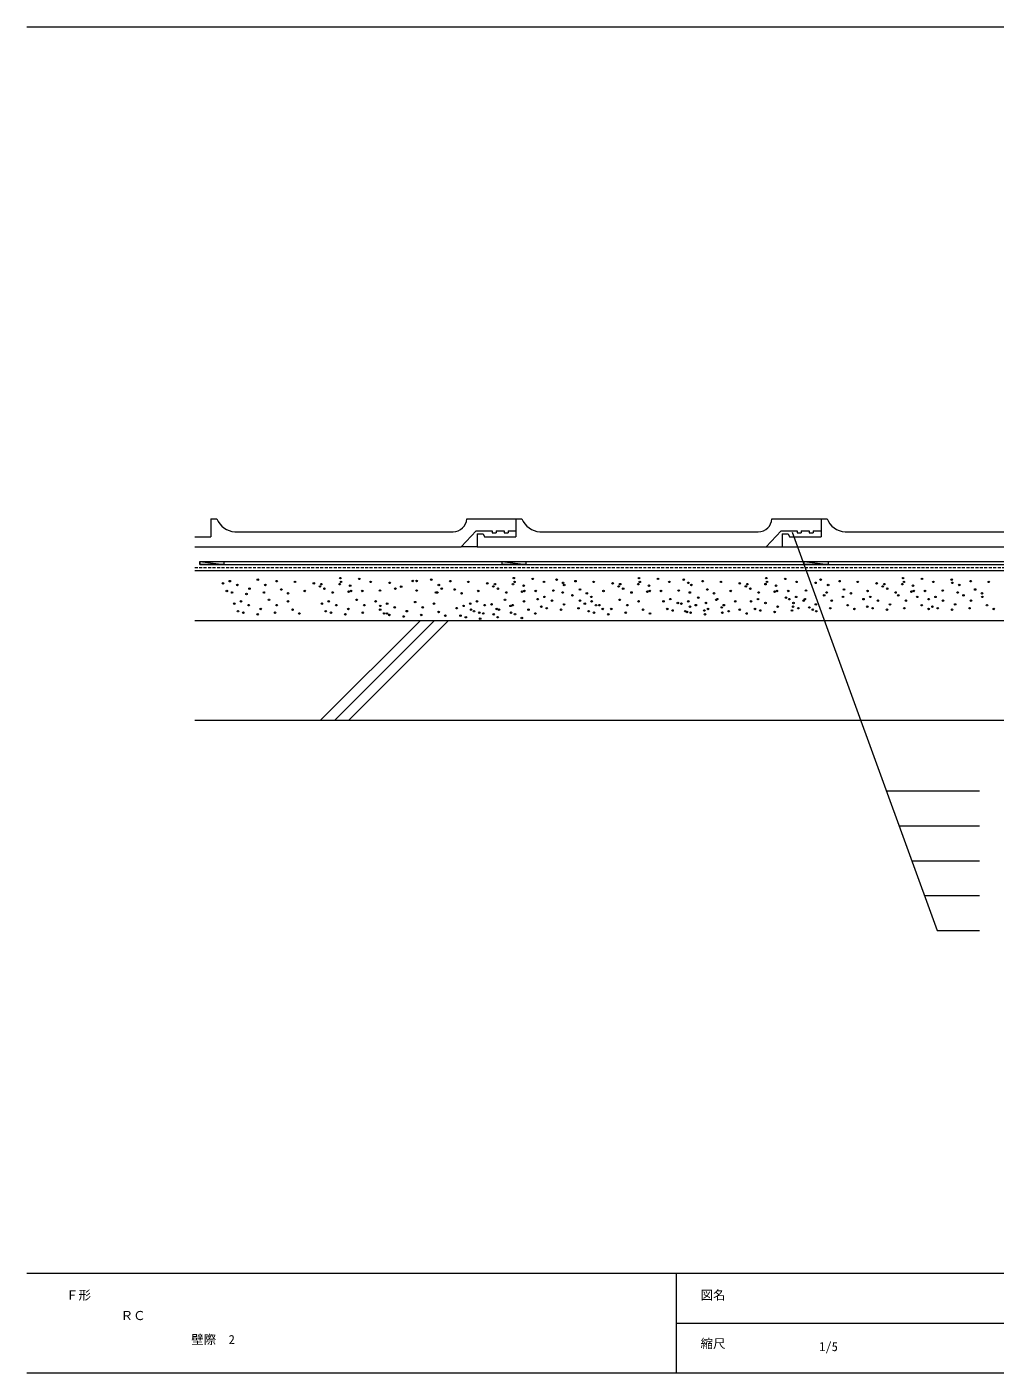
# Model space of a CAD drawing. Units: millimetres, scale not verified. Extents: x -198 to 202, y -140 to 130.
# Drawn here: x -197.6 to -3.4, y -140 to 130 of the extents above; entities that cross this region are included whole.
import ezdxf
from ezdxf.enums import TextEntityAlignment as Align

# ---------------------------------------------------------------- set-up
doc = ezdxf.new("R2010")
doc.units = ezdxf.units.MM
doc.header["$LTSCALE"] = 0.5
doc.linetypes.add('DASHED1', pattern=[1.8, 1.2, -0.6])
for name, color, linetype, lineweight in [('0-0', 5, 'Continuous', 18), ('0-1', 7, 'Continuous', 18), ('1-0', 7, 'Continuous', 18), ('1-1', 3, 'Continuous', 18), ('1-2', 7, 'Continuous', 18), ('1-3', 7, 'Continuous', 18)]:
    doc.layers.add(name, color=color, linetype=linetype, lineweight=lineweight)
doc.styles.add('ＭＳ ゴシック', font='')
doc.styles.get('ＭＳ ゴシック').set_extended_font_data('MS Gothic')

msp = doc.modelspace()

# ---------------------------------------------------------------- linework, layer by layer
at = {"layer": '0-0'}
for p, q in [((-197.5676, 130.0135), (202.4324, 130.0135)), ((202.4324, -119.9865), (-197.5676, -119.9865)), ((-67.2973, -119.9865), (-67.2973, -139.9865)), ((-67.2973, -129.9865), (10.5405, -129.9865)), ((202.4324, -139.9865), (-197.5676, -139.9865))]:
    msp.add_line(p, q, dxfattribs=at)
at = {"layer": '0-1'}
for p, q in [((-25.1507, -23.2242), (-6.4865, -23.2242)), ((-22.6029, -30.2242), (-6.4865, -30.2242)), ((-20.0551, -37.2242), (-6.4865, -37.2242)), ((-17.5073, -44.2242), (-6.4865, -44.2242)), ((-14.9595, -51.2242), (-6.4865, -51.2242))]:
    msp.add_line(p, q, dxfattribs=at)
at = {"layer": '1-0', "color": 3}
for p, q in [((-162.8594, 25.7595), (-110.4595, 25.7595)), ((-107.2595, 25.7595), (-49.2595, 25.7595)), ((-46.0595, 25.7595), (11.9405, 25.7595)), ((-46.0595, 25.7595), (11.9405, 25.7595))]:
    msp.add_line(p, q, dxfattribs=at)
at = {"layer": '1-0'}
for p, q in [((-162.8594, 22.7595), (-158.0595, 22.1595)), ((-162.8594, 22.7595), (66.0871, 22.7595)), ((-102.2595, 22.7595), (-97.4595, 22.1595)), ((-41.6595, 22.7595), (-36.8595, 22.1595)), ((-163.9153, 20.9595), (85.3405, 20.9595)), ((-163.9153, 10.9595), (85.3405, 10.9595)), ((-118.6486, 10.9595), (-138.6486, -9.0405)), ((-115.8202, 10.9595), (-135.8202, -9.0405)), ((-112.9918, 10.9595), (-132.9918, -9.0405)), ((-163.9153, -9.0405), (85.3405, -9.0405))]:
    msp.add_line(p, q, dxfattribs=at)
at = {"layer": '1-0', "color": 3, "linetype": 'DASHED1'}
msp.add_line((-163.9153, 21.5595), (84.9193, 21.5595), dxfattribs=at)
at = {"layer": '1-0'}
for points in [[(-162.8594, 22.1595), (66.0871, 22.1595), (66.0871, 25.7595)], [(-162.8594, 22.7595), (-162.8594, 22.1595), (-162.8594, 22.7595)], [(-162.8594, 22.7595), (-158.0595, 22.7595), (-158.0595, 22.1595), (-162.8594, 22.1595)]]:
    msp.add_lwpolyline(points, dxfattribs=at)
for points in [[(-102.2595, 22.1595), (-102.2595, 22.7595), (-97.4595, 22.7595), (-97.4595, 22.1595)], [(-41.6595, 22.1595), (-41.6595, 22.7595), (-36.8595, 22.7595), (-36.8595, 22.1595)]]:
    msp.add_lwpolyline(points, close=True, dxfattribs=at)
for centre in [(-156.8637, 18.8518), (-151.246, 19.1555), (-147.4502, 18.8518), (-134.6963, 19.4592), (-130.9006, 19.3073), (-120.1691, 18.8988), (-119.3958, 18.8988), (-116.45, 19.1555), (-112.6542, 18.8518), (-99.9003, 19.4592), (-96.1046, 19.3073), (-91.3195, 19.1555), (-87.5237, 18.8518), (-74.7699, 19.4592), (-70.9741, 19.3073), (-65.8025, 19.1555), (-62.0067, 18.8518), (-49.2528, 19.4592), (-45.4571, 19.3073), (-38.3523, 19.1555), (-34.5565, 18.8518), (-21.8027, 19.4592), (-18.0069, 19.3073), (-12.062, 19.1555), (-8.2662, 18.8518), (-158.2302, 18.3963), (-157.471, 16.878), (-156.4082, 16.5744), (-155.3454, 18.0927), (-153.5234, 16.2707), (-152.9161, 17.3335), (-150.0313, 16.5744), (-149.7276, 18.0927), (-146.5392, 17.1817), (-145.1727, 16.4225), (-143.8062, 18.7), (-141.8324, 16.878), (-140.0104, 18.3963), (-138.7958, 17.789), (-138.4921, 18.2445), (-137.8848, 17.3335), (-136.2147, 16.5744), (-134.8482, 18.2445), (-134.5445, 18.7), (-133.0262, 16.7262), (-132.7225, 17.9408), (-132.5707, 16.878), (-130.2932, 16.878), (-128.6231, 18.7), (-126.7416, 16.9657), (-124.8085, 18.5122), (-123.6486, 17.3523), (-122.4888, 17.7389), (-119.3958, 16.9657), (-115.5296, 16.5791), (-115.2353, 16.5744), (-114.9317, 18.0927), (-114.3697, 17.3523), (-111.7432, 17.1817), (-110.3767, 16.4225), (-109.0102, 18.7), (-107.0364, 16.878), (-105.2144, 18.3963), (-103.9998, 17.789), (-103.6961, 18.2445), (-103.0888, 17.3335), (-101.4187, 16.5744), (-100.0522, 18.2445), (-99.7485, 18.7), (-98.2302, 16.7262), (-97.9265, 17.9408), (-97.7747, 16.878), (-95.4972, 16.878), (-93.8271, 18.7), (-91.9456, 16.9657), (-90.1049, 16.5744), (-90.0125, 18.5122), (-89.8012, 18.0927), (-86.6128, 17.1817), (-85.2463, 16.4225), (-83.8798, 18.7), (-81.906, 16.878), (-80.084, 18.3963), (-78.8694, 17.789), (-78.5657, 18.2445), (-77.9584, 17.3335), (-76.2882, 16.5744), (-74.9217, 18.2445), (-74.6181, 18.7), (-73.0998, 16.7262), (-72.7961, 17.9408), (-72.6443, 16.878), (-70.3668, 16.878), (-68.6967, 18.7), (-66.8152, 16.9657), (-64.8821, 18.5122), (-64.5878, 16.5744), (-64.2842, 18.0927), (-61.0957, 17.1817), (-59.7292, 16.4225), (-58.3627, 18.7), (-56.3889, 16.878), (-54.567, 18.3963), (-53.3523, 17.789), (-53.0486, 18.2445), (-52.4413, 17.3335), (-50.7712, 16.5744), (-49.4047, 18.2445), (-49.101, 18.7), (-47.5827, 16.7262), (-47.279, 17.9408), (-47.1272, 16.878), (-44.8498, 16.878), (-43.1796, 18.7), (-41.2982, 16.9657), (-39.365, 18.5122), (-37.1376, 16.5744), (-36.834, 18.0927), (-33.6455, 17.1817), (-32.279, 16.4225), (-30.9126, 18.7), (-28.9388, 16.878), (-27.1168, 18.3963), (-25.9021, 17.789), (-25.5985, 18.2445), (-24.9911, 17.3335), (-23.321, 16.5744), (-21.9545, 18.2445), (-21.6509, 18.7), (-20.1325, 16.7262), (-19.8289, 17.9408), (-19.677, 16.878), (-17.3996, 16.878), (-15.7294, 18.7), (-13.848, 16.9657), (-11.9149, 18.5122), (-10.8473, 16.5744), (-10.5437, 18.0927), (-7.3552, 17.1817), (-5.9887, 16.4225), (-4.6223, 18.7), (-155.9762, 14.3391), (-154.6097, 14.7946), (-153.0914, 14.0355), (-148.992, 15.0983), (-147.4737, 14.0355), (-145.1962, 14.7946), (-138.3951, 14.3391), (-137.0286, 14.7946), (-135.5103, 14.0355), (-131.4108, 15.0983), (-129.8925, 14.0355), (-127.615, 14.7946), (-126.6743, 13.8883), (-125.3078, 14.3438), (-123.7895, 13.5847), (-119.6901, 14.6475), (-118.1718, 13.5847), (-115.8943, 14.3438), (-111.3472, 13.4375), (-109.9807, 13.893), (-108.6424, 14.3391), (-107.2759, 14.7946), (-105.7576, 14.0355), (-104.3629, 14.1967), (-101.6582, 15.0983), (-100.5672, 13.893), (-100.1398, 14.0355), (-97.8624, 14.7946), (-95.1184, 15.2407), (-94.3593, 13.7224), (-93.752, 15.6962), (-93.2965, 13.4188), (-92.2336, 14.9371), (-89.8043, 14.1779), (-88.1342, 15.9999), (-86.9195, 13.4188), (-86.6159, 14.9371), (-85.6517, 14.3391), (-84.3384, 15.6962), (-84.2852, 14.7946), (-83.4274, 14.0261), (-82.7669, 14.0355), (-78.6674, 15.0983), (-77.1491, 14.0355), (-74.8716, 14.7946), (-69.8737, 14.7899), (-68.5073, 15.2454), (-66.9889, 14.4863), (-66.2674, 14.3391), (-64.9009, 14.7946), (-64.5596, 13.7271), (-63.3826, 14.0355), (-62.8895, 15.5491), (-61.3712, 14.4863), (-59.2831, 15.0983), (-59.0937, 15.2454), (-58.1827, 13.5753), (-57.7648, 14.0355), (-55.4873, 14.7946), (-52.2926, 14.7899), (-50.9261, 15.2454), (-49.4078, 14.4863), (-46.9785, 13.7271), (-45.3084, 15.5491), (-44.629, 15.2407), (-43.8699, 13.7224), (-43.79, 14.4863), (-43.2626, 15.6962), (-42.8071, 13.4188), (-41.7442, 14.9371), (-41.5126, 15.2454), (-40.6016, 13.5753), (-39.3149, 14.1779), (-37.6448, 15.9999), (-36.4301, 13.4188), (-36.1265, 14.9371), (-33.849, 15.6962), (-32.938, 14.0261), (-29.7527, 15.2407), (-28.9935, 13.7224), (-28.3862, 15.6962), (-27.9307, 13.4188), (-26.8679, 14.9371), (-24.4386, 14.1779), (-22.7684, 15.9999), (-21.5538, 13.4188), (-21.2501, 14.9371), (-18.9727, 15.6962), (-18.0617, 14.0261), (-16.6795, 15.2407), (-15.9204, 13.7224), (-15.3131, 15.6962), (-14.8576, 13.4188), (-13.7947, 14.9371), (-11.3654, 14.1779), (-9.6953, 15.9999), (-8.4807, 13.4188), (-8.177, 14.9371), (-5.8995, 15.6962), (-4.9885, 14.0261), (-155.2171, 12.8208), (-154.1542, 12.5172), (-151.2694, 12.2135), (-150.6621, 13.2763), (-147.7773, 12.5172), (-144.2852, 13.1245), (-142.9187, 12.3653), (-137.6359, 12.8208), (-136.5731, 12.5172), (-133.6883, 12.2135), (-133.081, 13.2763), (-130.1962, 12.5172), (-126.7041, 13.1245), (-125.9152, 12.37), (-125.3376, 12.3653), (-124.8523, 12.0664), (-121.9675, 11.7627), (-121.3602, 12.8255), (-118.4754, 12.0664), (-114.9833, 12.6737), (-113.6168, 11.9145), (-110.588, 11.9192), (-109.5252, 11.6156), (-108.4624, 13.1339), (-107.8832, 12.8208), (-106.8204, 12.5172), (-106.6404, 11.3119), (-106.0331, 12.3747), (-103.9356, 12.2135), (-103.3283, 13.2763), (-103.1483, 11.6156), (-102.8446, 13.1339), (-100.4435, 12.5172), (-99.6562, 12.2229), (-98.2897, 11.4637), (-96.9514, 13.1245), (-95.5849, 12.3653), (-90.4117, 13.1151), (-84.8925, 12.8208), (-83.8297, 12.5172), (-82.0609, 13.2669), (-80.9449, 12.2135), (-80.3376, 13.2763), (-77.4528, 12.5172), (-73.9607, 13.1245), (-72.5942, 12.3653), (-69.1146, 13.2716), (-68.0518, 12.968), (-65.5082, 12.8208), (-65.167, 12.6643), (-64.4454, 12.5172), (-61.6748, 12.968), (-61.5606, 12.2135), (-60.9532, 13.2763), (-58.0685, 12.5172), (-56.8162, 12.8161), (-54.5763, 13.1245), (-53.2099, 12.3653), (-51.5335, 13.2716), (-50.4706, 12.968), (-47.5858, 12.6643), (-44.0937, 12.968), (-39.9223, 13.1151), (-39.2351, 12.8161), (-31.5715, 13.2669), (-25.0459, 13.1151), (-16.6952, 13.2669), (-11.9728, 13.1151), (-3.622, 13.2669)]:
    msp.add_circle(centre, 0.1518, dxfattribs=at)
at = {"layer": '1-1'}
for p, q in [((-160.6595, 31.3595), (-160.6595, 27.7595)), ((-160.6595, 31.3595), (-159.4595, 31.3595)), ((-109.3217, 31.3595), (-99.4595, 31.3595)), ((-99.4595, 31.3595), (-99.4595, 28.9595)), ((-99.4595, 31.3595), (-99.4595, 27.7595)), ((-99.4595, 31.3595), (-98.2594, 31.3595)), ((-48.1217, 31.3595), (-38.2595, 31.3595)), ((-38.2595, 31.3595), (-38.2595, 28.9595)), ((-38.2595, 31.3595), (-38.2595, 27.7595)), ((-38.2595, 31.3595), (-37.0595, 31.3595)), ((-163.9153, 27.7595), (-160.6595, 27.7595)), ((-155.8594, 28.7595), (-112.0595, 28.7595)), ((-107.4595, 28.9595), (-110.4595, 25.7595)), ((-107.4595, 28.9595), (-104.2595, 28.9595)), ((-107.2595, 28.3595), (-107.2595, 25.7595)), ((-107.2595, 28.3595), (-106.0595, 28.3595)), ((-106.0595, 28.3595), (-105.7754, 27.7595)), ((-105.7754, 27.7595), (-99.4595, 27.7595)), ((-104.2595, 28.9595), (-104.2595, 28.5595)), ((-104.2595, 28.5595), (-103.4595, 28.5595)), ((-103.4595, 28.9595), (-103.4595, 28.5595)), ((-103.4595, 28.9595), (-101.8595, 28.9595)), ((-101.8595, 28.9595), (-101.8595, 28.5595)), ((-101.8595, 28.5595), (-101.0595, 28.5595)), ((-101.0595, 28.9595), (-101.0595, 28.5595)), ((-101.0595, 28.9595), (-99.4595, 28.9595)), ((-94.6595, 28.7595), (-50.8595, 28.7595)), ((-46.2595, 28.9595), (-49.2595, 25.7595)), ((-46.2595, 28.9595), (-43.0595, 28.9595)), ((-46.0595, 28.3595), (-46.0595, 25.7595)), ((-46.0595, 28.3595), (-44.8595, 28.3595)), ((-44.8595, 28.3595), (-44.5754, 27.7595)), ((-44.5754, 27.7595), (-38.2595, 27.7595)), ((-43.0595, 28.9595), (-43.0595, 28.5595)), ((-43.0595, 28.5595), (-42.2595, 28.5595)), ((-42.2595, 28.9595), (-42.2595, 28.5595)), ((-42.2595, 28.9595), (-40.6595, 28.9595)), ((-40.6595, 28.9595), (-40.6595, 28.5595)), ((-40.6595, 28.5595), (-39.8595, 28.5595)), ((-39.8595, 28.9595), (-39.8595, 28.5595)), ((-39.8595, 28.9595), (-38.2595, 28.9595)), ((-33.4595, 28.7595), (10.3405, 28.7595)), ((-163.9153, 25.7595), (-110.4595, 25.7595)), ((-107.2595, 25.7595), (-49.2595, 25.7595))]:
    msp.add_line(p, q, dxfattribs=at)
at = {"layer": '1-1', "color": 7}
for p, q in [((-107.2595, 25.7595), (-110.4595, 25.7595)), ((-49.2595, 25.7595), (-46.0595, 25.7595))]:
    msp.add_line(p, q, dxfattribs=at)
at = {"layer": '1-1'}
for centre, radius, start, end in [((-155.6133, 32.8925), 4.1404, 201.73239, 266.59201), ((-112.0641, 31.5058), 2.7464, 270.09653, 356.9456), ((-94.4133, 32.8925), 4.1404, 201.73239, 266.59201), ((-50.8641, 31.5058), 2.7464, 270.09653, 356.9456), ((-33.2134, 32.8925), 4.1404, 201.73239, 266.59201)]:
    msp.add_arc(centre, radius, start, end, dxfattribs=at)
at = {"layer": '1-2'}
msp.add_line((-44.0389, 28.6708), (-14.9595, -51.2242), dxfattribs=at)

# ---------------------------------------------------------------- texts
at = {"layer": '0-0', "color": 7, "style": 'ＭＳ ゴシック'}
for s, p in [('Ｆ形', (-189.7297, -125.7973)), ('図名', (-62.4324, -125.7973)), ('壁際\u30002', (-164.6024, -134.7264)), ('縮尺', (-62.4324, -135.527)), ('1/5', (-38.6278, -136.1375))]:
    msp.add_text(s, height=1.833, dxfattribs=at).set_placement(p, align=Align.BOTTOM_LEFT)
at = {"layer": '1-3', "style": 'ＭＳ ゴシック'}
msp.add_text('ＲＣ', height=1.833, dxfattribs=at).set_placement((-178.7681, -129.91), align=Align.BOTTOM_LEFT)

doc.saveas('drawing.dxf')
